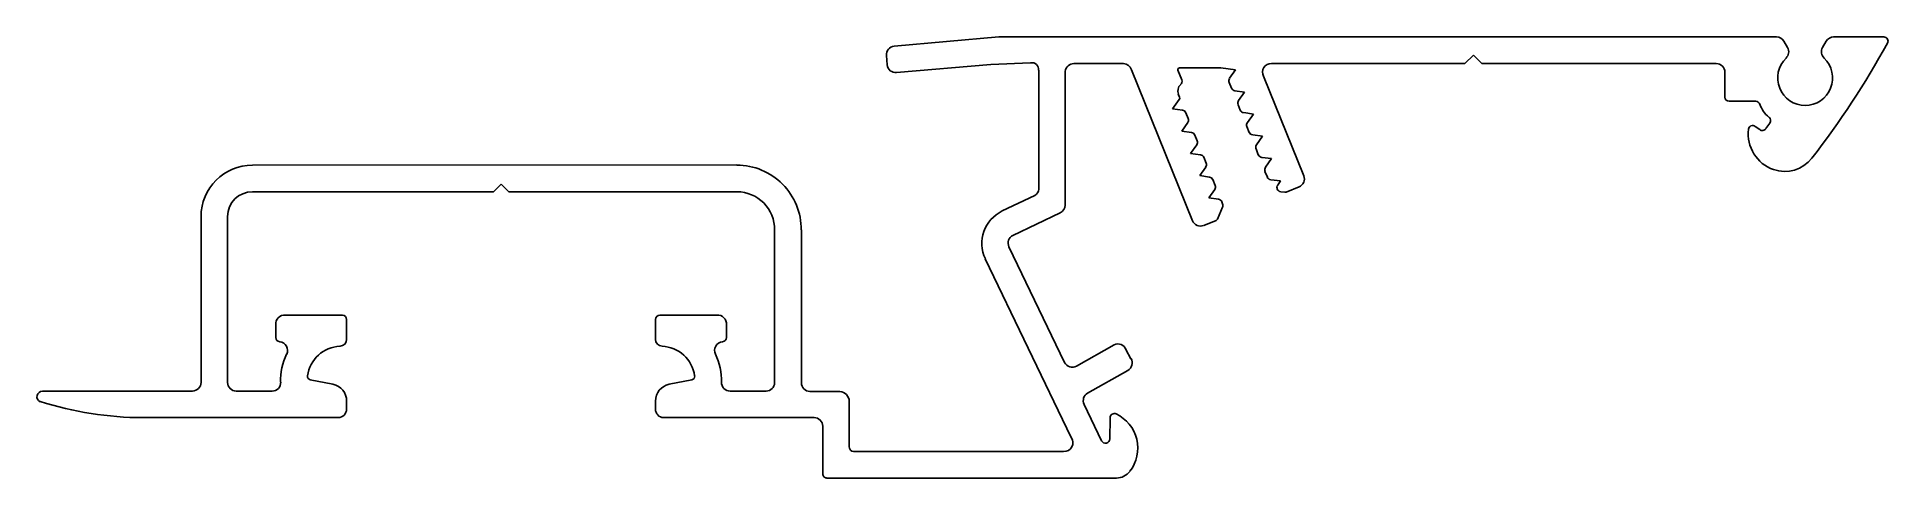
# Model space of a CAD drawing. Extents: x 2982 to 3090, y 1594 to 1620.
import ezdxf

# ---------------------------------------------------------------- set-up
doc = ezdxf.new("R2010")
doc.units = 0
doc.layers.get('0').update_dxf_attribs({"linetype": 'CONTINUOUS'})

msp = doc.modelspace()

# ---------------------------------------------------------------- linework, layer by layer
at = {"color": 0}
for p, q in [((3038.12, 1619.85), (3032.02, 1619.31)), ((3083.45, 1619.85), (3038.12, 1619.85)), ((3084.1, 1619.23), (3083.88, 1619.6)), ((3086.35, 1619.6), (3086.14, 1619.23)), ((3089.7, 1619.85), (3086.78, 1619.85)), ((3031.56, 1618.77), (3031.61, 1618.22)), ((3065.28, 1618.3), (3065.78, 1618.79)), ((3065.78, 1618.79), (3066.28, 1618.3)), ((3032.16, 1617.77), (3037.65, 1618.25)), ((3037.65, 1618.25), (3039.97, 1618.34)), ((3040.44, 1617.91), (3040.44, 1610.98)), ((3041.99, 1610.05), (3041.99, 1617.84)), ((3042.49, 1618.3), (3045.39, 1618.3)), ((3045.85, 1617.94), (3049.4, 1609.14)), ((3048.78, 1617.35), (3048.56, 1617.91)), ((3048.65, 1618.05), (3051.06, 1618.05)), ((3051.06, 1618.05), (3051.92, 1617.94)), ((3051.92, 1617.94), (3051.57, 1617.44)), ((3055.89, 1611.76), (3053.55, 1617.56)), ((3054.02, 1618.3), (3065.28, 1618.3)), ((3066.28, 1618.3), (3079.94, 1618.3)), ((3080.44, 1617.8), (3080.44, 1616.35)), ((3048.65, 1616.35), (3048.58, 1616.51)), ((3051.54, 1617.2), (3051.68, 1616.87)), ((3051.88, 1616.71), (3052.44, 1616.64)), ((3052.44, 1616.64), (3052.09, 1616.14)), ((3048.25, 1615.66), (3048.63, 1616.2)), ((3048.82, 1615.59), (3048.25, 1615.66)), ((3049.15, 1615.1), (3049.02, 1615.43)), ((3052.07, 1615.9), (3052.19, 1615.59)), ((3052.39, 1615.44), (3052.96, 1615.36)), ((3052.96, 1615.36), (3052.61, 1614.86)), ((3080.69, 1616.1), (3082.24, 1616.1)), ((3048.78, 1614.36), (3049.13, 1614.86)), ((3049.34, 1614.29), (3048.78, 1614.36)), ((3052.58, 1614.63), (3052.72, 1614.29)), ((3082.47, 1614.45), (3082.21, 1614.64)), ((3083.06, 1614.83), (3082.82, 1614.51)), ((3049.3, 1613.06), (3049.65, 1613.56)), ((3049.68, 1613.8), (3049.54, 1614.13)), ((3052.92, 1614.14), (3053.48, 1614.06)), ((3053.11, 1613.33), (3053.24, 1612.98)), ((3053.48, 1614.06), (3053.13, 1613.57)), ((3022.85, 1612.39), (2994.61, 1612.38)), ((3049.87, 1612.99), (3049.3, 1613.06)), ((3049.83, 1611.77), (3050.18, 1612.26)), ((3050.2, 1612.5), (3050.07, 1612.84)), ((3053.44, 1612.83), (3054.01, 1612.76)), ((3053.63, 1612.02), (3053.77, 1611.69)), ((3054.01, 1612.76), (3053.66, 1612.26)), ((3008.66, 1610.83), (3009.11, 1611.28)), ((3009.11, 1611.28), (3009.56, 1610.83)), ((3050.39, 1611.69), (3049.83, 1611.77)), ((3050.35, 1610.47), (3050.7, 1610.97)), ((3050.73, 1611.2), (3050.59, 1611.54)), ((3053.97, 1611.53), (3054.54, 1611.46)), ((3054.54, 1611.46), (3054.38, 1611.22)), ((3054.87, 1610.81), (3055.62, 1611.11)), ((2994.61, 1610.83), (3008.66, 1610.83)), ((3009.56, 1610.83), (3022.85, 1610.83)), ((3040.21, 1610.62), (3038.31, 1609.71)), ((3050.92, 1610.39), (3050.35, 1610.47)), ((3050.87, 1609.24), (3051.16, 1609.93)), ((3051.16, 1610.13), (3051.12, 1610.24)), ((3054.55, 1610.83), (3054.79, 1610.8)), ((2991.61, 1609.38), (2991.61, 1599.72)), ((2993.16, 1599.72), (2993.16, 1609.4)), ((3038.94, 1608.29), (3041.69, 1609.61)), ((3050.06, 1608.87), (3050.79, 1609.16)), ((3025.05, 1608.61), (3025.05, 1599.7)), ((3026.61, 1599.7), (3026.61, 1608.61)), ((3037.33, 1606.92), (3042.34, 1596.51)), ((3041.95, 1600.89), (3038.71, 1607.62)), ((2999.85, 1603.64), (2996.52, 1603.64)), ((3000.1, 1603.39), (3000.1, 1602.23)), ((3018.1, 1603.39), (3018.1, 1602.23)), ((3018.35, 1603.64), (3021.69, 1603.64)), ((2995.97, 1603.09), (2995.97, 1602.34)), ((3022.24, 1603.09), (3022.24, 1602.34)), ((3044.84, 1601.91), (3042.65, 1600.67)), ((3045.82, 1601.1), (3045.53, 1601.63)), ((3043.29, 1599.1), (3045.63, 1600.42)), ((2991.11, 1599.22), (2982.37, 1599.22)), ((2993.66, 1599.22), (2995.76, 1599.22)), ((2997.98, 1599.88), (2999.3, 1599.61)), ((3020.23, 1599.88), (3018.91, 1599.61)), ((3022.45, 1599.22), (3024.55, 1599.22)), ((3028.85, 1599.2), (3027.11, 1599.2)), ((3000.1, 1598.63), (3000.1, 1598.17)), ((3018.1, 1598.63), (3018.1, 1598.17)), ((3029.4, 1595.94), (3029.4, 1598.61)), ((3044.11, 1596.32), (3043.09, 1598.44)), ((2999.62, 1597.67), (2988.23, 1597.67)), ((3027.34, 1597.67), (3018.58, 1597.67)), ((3027.85, 1597.16), (3027.85, 1594.4)), ((3044.6, 1597.66), (3044.58, 1596.42)), ((3041.89, 1595.7), (3029.65, 1595.7)), ((3028.1, 1594.15), (3044.97, 1594.15))]:
    msp.add_line(p, q, dxfattribs=at)
for centre, radius, start, end in [((3083.45, 1619.35), 0.5, 30, 90), ((3086.78, 1619.35), 0.5, 90, 150), ((3089.7, 1619.6), 0.25, 331.249, 90), ((3032.06, 1618.81), 0.5, 95, 185), ((3085.12, 1617.46), 1.6, 133.7741, 46.2258), ((3083.66, 1618.98), 0.5, 313.7741, 30), ((3046.08, 1643.53), 50, 322.0541, 331.249), ((3086.57, 1618.98), 0.5, 150, 226.2258), ((3032.11, 1618.27), 0.5, 184.998, 275.4775), ((3040.04, 1617.95), 0.4, 354.3177, 100.2927), ((3042.49, 1617.8), 0.5, 89.2641, 174.5373), ((3045.37, 1617.8), 0.5, 16.1893, 88.0996), ((3048.65, 1617.95), 0.1, 90, 202), ((3051.77, 1617.29), 0.25, 144.8499, 202), ((3053.99, 1617.8), 0.5, 87.4221, 208.0904), ((3079.94, 1617.8), 0.5, 360, 90), ((3049.05, 1616.7), 0.5, 131.4712, 202), ((3048.51, 1616.29), 0.15, 324.8499, 22), ((3048.55, 1617.26), 0.25, 311.4712, 22), ((3051.91, 1616.96), 0.25, 202, 262.6107), ((3080.69, 1616.35), 0.25, 180, 270), ((3048.79, 1615.34), 0.25, 22, 82.6107), ((3052.3, 1616), 0.25, 144.8499, 202), ((3052.42, 1615.68), 0.25, 202, 262.6107), ((3082.24, 1615.85), 0.25, 18.8478, 90), ((3084, 1616.45), 1.61, 198.8478, 232.1325), ((3048.92, 1615), 0.25, 324.8499, 22), ((3049.31, 1614.04), 0.25, 22, 82.6107), ((3052.81, 1614.72), 0.25, 144.8499, 202), ((3052.95, 1614.39), 0.25, 202, 262.6107), ((3084, 1614.2), 2.2, 172.8075, 251.015), ((3082.06, 1614.44), 0.25, 53.5024, 172.8075), ((3082.62, 1614.65), 0.25, 233.5024, 323.5024), ((3082.86, 1614.98), 0.25, 323.5024, 52.1325), ((3049.45, 1613.71), 0.25, 324.8499, 22), ((3053.34, 1613.42), 0.25, 144.8499, 202), ((2994.61, 1609.38), 3, 90.0005, 180.0002), ((3022.85, 1608.63), 3.75, 359.6055, 90.0198), ((3049.84, 1612.74), 0.25, 22, 82.6107), ((3049.97, 1612.41), 0.25, 324.8499, 22), ((3053.48, 1613.08), 0.25, 202, 262.6107), ((3053.87, 1612.11), 0.25, 144.8499, 202), ((3083.93, 1614.01), 2, 251.015, 322.0541), ((3040.04, 1610.98), 0.4, 295.7111, 360), ((3050.36, 1611.44), 0.25, 22, 82.6107), ((3050.5, 1611.11), 0.25, 324.8499, 22), ((3054, 1611.78), 0.25, 202, 262.6107), ((3054.58, 1611.08), 0.25, 144.8499, 262.6107), ((3055.43, 1611.58), 0.5, 292, 22), ((2994.61, 1609.38), 1.45, 89.9901, 179.4184), ((3022.85, 1608.63), 2.2, 359.4769, 89.9908), ((3041.49, 1610.07), 0.5, 293.5604, 357.9572), ((3050.89, 1610.15), 0.25, 22, 82.6107), ((3050.93, 1610.03), 0.25, 337.0001, 22), ((3054.81, 1610.95), 0.15, 262.6107, 292), ((3039.23, 1607.82), 2.1, 115.71, 205.3491), ((3049.87, 1609.33), 0.5, 202, 292), ((3050.73, 1609.3), 0.15, 292, 337.0001), ((3039.16, 1607.84), 0.5, 115.7111, 205.7111), ((2996.47, 1603.14), 0.5, 83.9425, 186.0559), ((2999.85, 1603.39), 0.25, 0, 89.9992), ((3018.35, 1603.39), 0.25, 90.0008, 180), ((3021.74, 1603.14), 0.5, 353.9441, 96.0575), ((2996.22, 1602.34), 0.25, 179.9987, 264.8678), ((3021.99, 1602.34), 0.25, 275.1322, 0.0013), ((2996.16, 1601.59), 0.5, 334.2787, 84.8678), ((2999.8, 1599.83), 3.55, 154.2787, 181.6296), ((2999.8, 1599.83), 2, 92.3887, 172.3262), ((2999.7, 1602.23), 0.4, 272.3887, 360), ((3018.5, 1602.23), 0.4, 180, 267.6113), ((3018.4, 1599.83), 2, 7.6738, 87.6113), ((3022.05, 1601.59), 0.5, 95.1322, 205.7213), ((3018.4, 1599.83), 3.55, 358.3704, 25.7213), ((3045.06, 1601.46), 0.5, 19.5466, 115.3776), ((3042.4, 1601.1), 0.5, 205.7111, 299.4801), ((3045.39, 1600.86), 0.5, 299.4801, 29.4801), ((2982.37, 1598.89), 0.323, 90.0005, 245.2977), ((2991.11, 1599.72), 0.5, 270.5228, 0.0005), ((2993.66, 1599.72), 0.5, 179.993, 269.993), ((2995.76, 1599.72), 0.5, 270, 1.6296), ((2998.02, 1600.07), 0.2, 172.3261, 258.6979), ((2999.1, 1598.63), 1, 0, 78.6979), ((3019.1, 1598.63), 1, 101.3021, 180), ((3020.19, 1600.07), 0.2, 281.3021, 7.6739), ((3022.45, 1599.72), 0.5, 178.3704, 270), ((3024.55, 1599.72), 0.5, 269.9422, 357.9172), ((3027.11, 1599.7), 0.5, 180.002, 270.0005), ((3028.8, 1598.6), 0.6, 0.7375, 85.2111), ((3043.54, 1598.66), 0.5, 119.4801, 205.7111), ((2988.28, 1617.67), 20, 252.4213, 269.8594), ((2999.6, 1598.17), 0.5, 271.489, 359.9986), ((3018.6, 1598.17), 0.5, 180.0014, 267.146), ((3027.35, 1597.17), 0.5, 359.4637, 90.5507), ((3044.85, 1597.66), 0.25, 64.9893, 179.3746), ((3044.02, 1595.89), 2.2, 322.2217, 64.9893), ((3029.65, 1595.95), 0.25, 183.1898, 270.0888), ((3041.94, 1596.2), 0.5, 264.242, 37.8909), ((3044.33, 1596.43), 0.25, 205.7111, 359.3746), ((3028.1, 1594.4), 0.25, 179.9799, 270), ((3044.97, 1595.15), 1, 270, 322.2217)]:
    msp.add_arc(centre, radius, start, end, dxfattribs=at)

doc.saveas('drawing.dxf')
